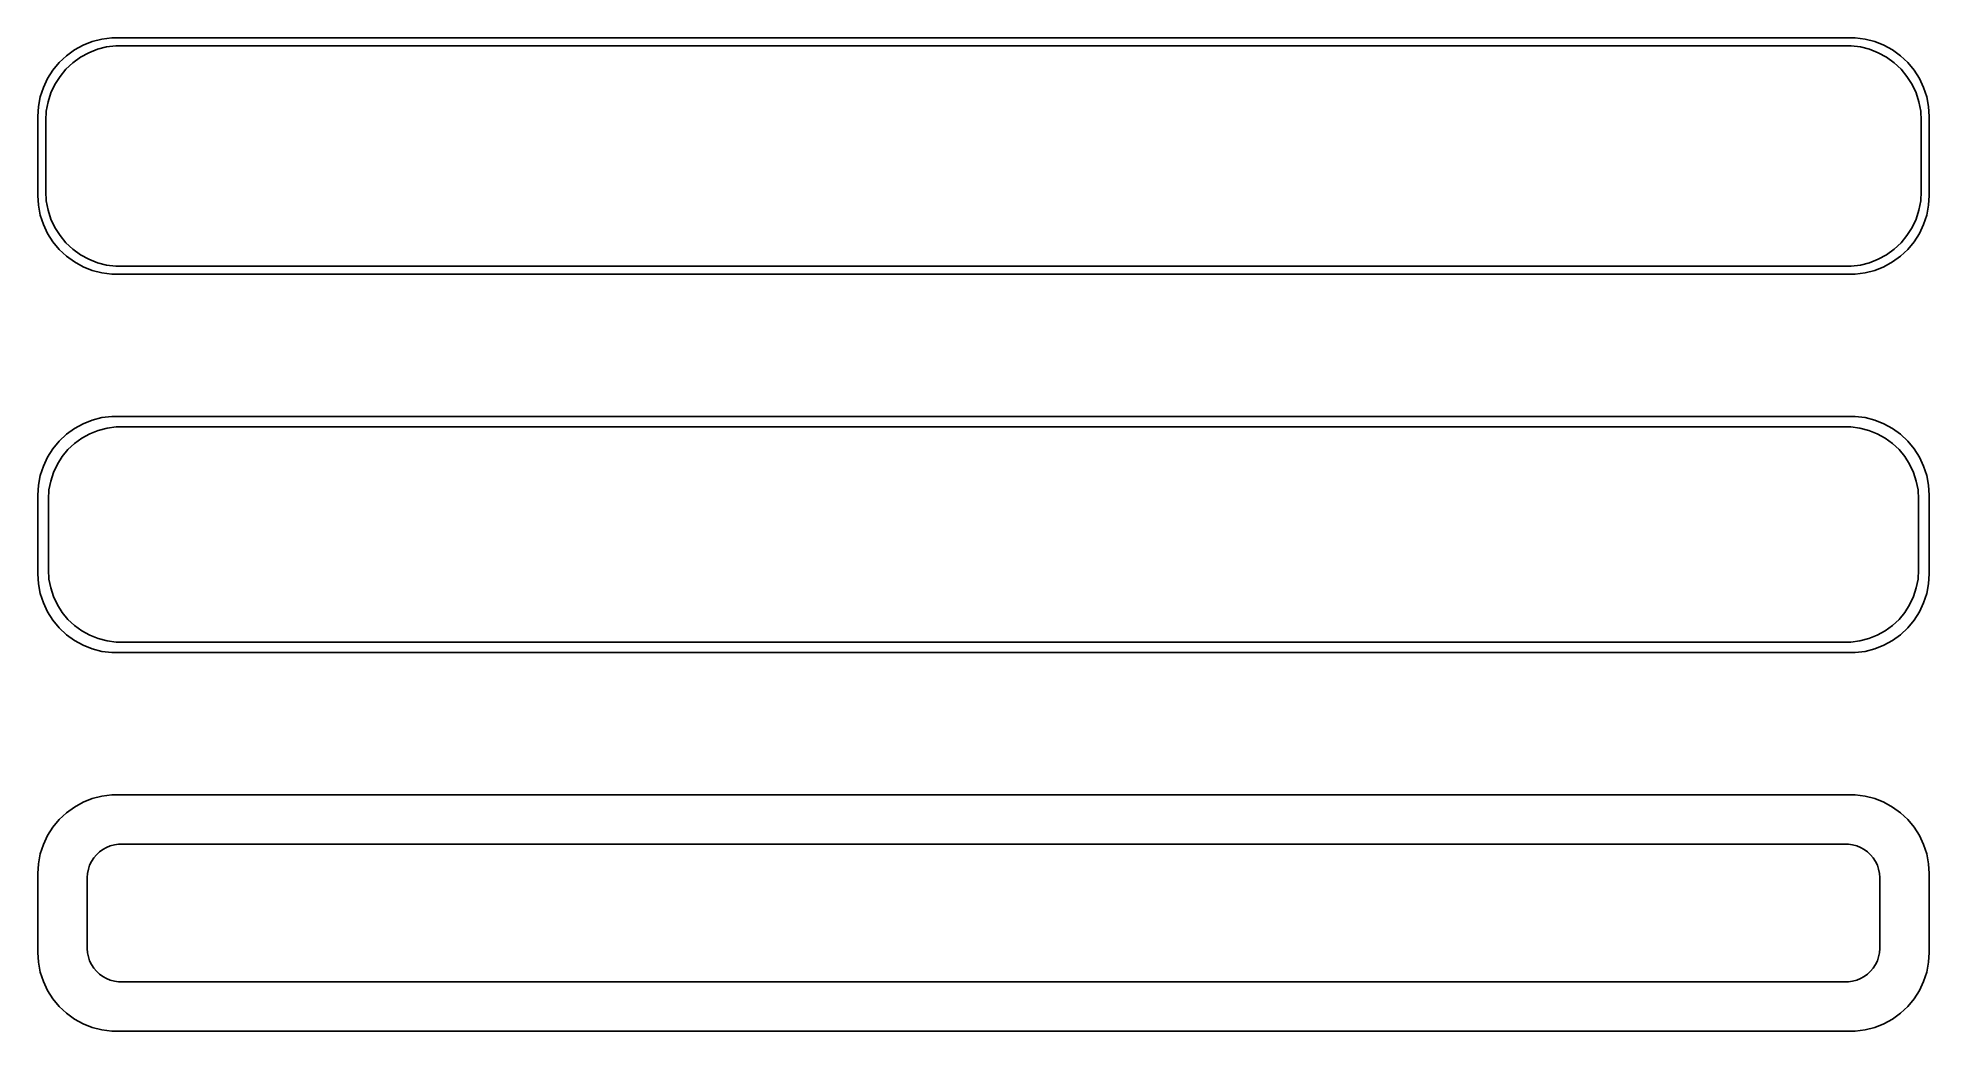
# Model space of a CAD drawing. Header units: metres. Extents: x -60 to 60, y 65 to 127.
import ezdxf

# ---------------------------------------------------------------- set-up
doc = ezdxf.new("R2010")
doc.units = ezdxf.units.M

msp = doc.modelspace()

# ---------------------------------------------------------------- linework, layer by layer
for p, q in [((-56.5451, 127.255), (-57.1289, 127.024)), ((-55.9369, 127.411), (-56.5451, 127.255)), ((-55.3139, 127.49), (-55.9369, 127.411)), ((55.3139, 127.49), (-55.3139, 127.49)), ((55.9369, 127.411), (55.3139, 127.49)), ((56.5451, 127.255), (55.9369, 127.411)), ((57.1289, 127.024), (56.5451, 127.255)), ((-58.1871, 126.353), (-58.6448, 125.923)), ((-57.6791, 126.722), (-58.1871, 126.353)), ((-57.7778, 125.91), (-57.2952, 126.261)), ((-57.1289, 127.024), (-57.6791, 126.722)), ((-57.2952, 126.261), (-56.7724, 126.548)), ((-56.7724, 126.548), (-56.2178, 126.768)), ((-56.2178, 126.768), (-55.6401, 126.916)), ((-55.6401, 126.916), (-55.0482, 126.991)), ((-55.0482, 126.991), (55.0482, 126.991)), ((55.0482, 126.991), (55.6401, 126.916)), ((55.6401, 126.916), (56.2178, 126.768)), ((56.2178, 126.768), (56.7724, 126.548)), ((56.7724, 126.548), (57.2952, 126.261)), ((57.6791, 126.722), (57.1289, 127.024)), ((57.2952, 126.261), (57.7778, 125.91)), ((58.1871, 126.353), (57.6791, 126.722)), ((58.6448, 125.923), (58.1871, 126.353)), ((-59.3815, 124.909), (-59.6489, 124.341)), ((-59.0451, 125.439), (-59.3815, 124.909)), ((-58.6448, 125.923), (-59.0451, 125.439)), ((-58.9124, 124.538), (-58.5928, 125.042)), ((-58.5928, 125.042), (-58.2126, 125.502)), ((-58.2126, 125.502), (-57.7778, 125.91)), ((57.7778, 125.91), (58.2126, 125.502)), ((58.2126, 125.502), (58.5928, 125.042)), ((58.5928, 125.042), (58.9124, 124.538)), ((59.0451, 125.439), (58.6448, 125.923)), ((59.3815, 124.909), (59.0451, 125.439)), ((59.6489, 124.341), (59.3815, 124.909)), ((-59.8429, 123.743), (-59.9606, 123.127)), ((-59.6489, 124.341), (-59.8429, 123.743)), ((-59.3508, 123.431), (-59.1664, 123.999)), ((-59.1664, 123.999), (-58.9124, 124.538)), ((58.9124, 124.538), (59.1664, 123.999)), ((59.1664, 123.999), (59.3508, 123.431)), ((59.8429, 123.743), (59.6489, 124.341)), ((59.9606, 123.127), (59.8429, 123.743)), ((-59.9606, 123.127), (-60, 122.5)), ((-60, 122.5), (-60, 117.5)), ((-59.5, 122.25), (-59.4625, 122.845)), ((-59.4625, 122.845), (-59.3508, 123.431)), ((59.3508, 123.431), (59.4625, 122.845)), ((59.4625, 122.845), (59.5, 122.25)), ((60, 122.5), (59.9606, 123.127)), ((60, 117.5), (60, 122.5)), ((-59.5, 117.75), (-59.5, 122.25)), ((59.5, 122.25), (59.5, 117.75)), ((-59.4625, 117.155), (-59.5, 117.75)), ((59.5, 117.75), (59.4625, 117.155)), ((-60, 117.5), (-59.9606, 116.873)), ((-59.9606, 116.873), (-59.8429, 116.257)), ((-59.3508, 116.569), (-59.4625, 117.155)), ((-59.1664, 116.001), (-59.3508, 116.569)), ((59.3508, 116.569), (59.1664, 116.001)), ((59.4625, 117.155), (59.3508, 116.569)), ((59.8429, 116.257), (59.9606, 116.873)), ((59.9606, 116.873), (60, 117.5)), ((-59.8429, 116.257), (-59.6489, 115.659)), ((-59.6489, 115.659), (-59.3815, 115.091)), ((-58.9124, 115.462), (-59.1664, 116.001)), ((-58.5928, 114.958), (-58.9124, 115.462)), ((58.9124, 115.462), (58.5928, 114.958)), ((59.1664, 116.001), (58.9124, 115.462)), ((59.3815, 115.091), (59.6489, 115.659)), ((59.6489, 115.659), (59.8429, 116.257)), ((-59.3815, 115.091), (-59.0451, 114.561)), ((-59.0451, 114.561), (-58.6448, 114.077)), ((-58.6448, 114.077), (-58.1871, 113.647)), ((-58.2126, 114.498), (-58.5928, 114.958)), ((-57.7778, 114.09), (-58.2126, 114.498)), ((-57.2952, 113.739), (-57.7778, 114.09)), ((57.7778, 114.09), (57.2952, 113.739)), ((58.2126, 114.498), (57.7778, 114.09)), ((58.1871, 113.647), (58.6448, 114.077)), ((58.5928, 114.958), (58.2126, 114.498)), ((58.6448, 114.077), (59.0451, 114.561)), ((59.0451, 114.561), (59.3815, 115.091)), ((-58.1871, 113.647), (-57.6791, 113.278)), ((-57.6791, 113.278), (-57.1289, 112.976)), ((-56.7724, 113.452), (-57.2952, 113.739)), ((-57.1289, 112.976), (-56.5451, 112.745)), ((-56.2178, 113.232), (-56.7724, 113.452)), ((-55.6401, 113.084), (-56.2178, 113.232)), ((-55.0482, 113.009), (-55.6401, 113.084)), ((55.0482, 113.009), (-55.0482, 113.009)), ((55.6401, 113.084), (55.0482, 113.009)), ((56.2178, 113.232), (55.6401, 113.084)), ((56.7724, 113.452), (56.2178, 113.232)), ((56.5451, 112.745), (57.1289, 112.976)), ((57.2952, 113.739), (56.7724, 113.452)), ((57.1289, 112.976), (57.6791, 113.278)), ((57.6791, 113.278), (58.1871, 113.647)), ((-56.5451, 112.745), (-55.9369, 112.589)), ((-55.9369, 112.589), (-55.3139, 112.51)), ((-55.3139, 112.51), (55.3139, 112.51)), ((55.3139, 112.51), (55.9369, 112.589)), ((55.9369, 112.589), (56.5451, 112.745)), ((-56.5451, 103.255), (-57.1289, 103.024)), ((-55.9369, 103.411), (-56.5451, 103.255)), ((-55.3139, 103.49), (-55.9369, 103.411)), ((55.3139, 103.49), (-55.3139, 103.49)), ((55.9369, 103.411), (55.3139, 103.49)), ((56.5451, 103.255), (55.9369, 103.411)), ((57.1289, 103.024), (56.5451, 103.255)), ((-58.1871, 102.353), (-58.6448, 101.923)), ((-57.6791, 102.722), (-58.1871, 102.353)), ((-57.1289, 103.024), (-57.6791, 102.722)), ((-57.6684, 101.778), (-57.2032, 102.116)), ((-57.2032, 102.116), (-56.6994, 102.393)), ((-56.6994, 102.393), (-56.1648, 102.604)), ((-56.1648, 102.604), (-55.6079, 102.747)), ((-55.6079, 102.747), (-55.0375, 102.819)), ((-55.0375, 102.819), (55.0375, 102.819)), ((55.0375, 102.819), (55.6079, 102.747)), ((55.6079, 102.747), (56.1648, 102.604)), ((56.1648, 102.604), (56.6994, 102.393)), ((56.6994, 102.393), (57.2032, 102.116)), ((57.6791, 102.722), (57.1289, 103.024)), ((57.2032, 102.116), (57.6684, 101.778)), ((58.1871, 102.353), (57.6791, 102.722)), ((58.6448, 101.923), (58.1871, 102.353)), ((-59.3815, 100.909), (-59.6489, 100.341)), ((-59.0451, 101.439), (-59.3815, 100.909)), ((-58.6448, 101.923), (-59.0451, 101.439)), ((-58.7621, 100.456), (-58.454, 100.941)), ((-58.454, 100.941), (-58.0875, 101.384)), ((-58.0875, 101.384), (-57.6684, 101.778)), ((57.6684, 101.778), (58.0875, 101.384)), ((58.0875, 101.384), (58.454, 100.941)), ((58.454, 100.941), (58.7621, 100.456)), ((59.0451, 101.439), (58.6448, 101.923)), ((59.3815, 100.909), (59.0451, 101.439)), ((59.6489, 100.341), (59.3815, 100.909)), ((-59.8429, 99.7434), (-59.9606, 99.1267)), ((-59.6489, 100.341), (-59.8429, 99.7434)), ((-59.1846, 99.3886), (-59.0069, 99.9354)), ((-59.0069, 99.9354), (-58.7621, 100.456)), ((58.7621, 100.456), (59.0069, 99.9354)), ((59.0069, 99.9354), (59.1846, 99.3886)), ((59.8429, 99.7434), (59.6489, 100.341)), ((59.9606, 99.1267), (59.8429, 99.7434)), ((-59.9606, 99.1267), (-60, 98.5)), ((-60, 98.5), (-60, 93.5)), ((-59.3284, 98.25), (-59.2923, 98.8238)), ((-59.2923, 98.8238), (-59.1846, 99.3886)), ((59.1846, 99.3886), (59.2923, 98.8238)), ((59.2923, 98.8238), (59.3284, 98.25)), ((60, 98.5), (59.9606, 99.1267)), ((60, 93.5), (60, 98.5)), ((-59.3284, 93.75), (-59.3284, 98.25)), ((59.3284, 98.25), (59.3284, 93.75)), ((-59.2923, 93.1762), (-59.3284, 93.75)), ((59.3284, 93.75), (59.2923, 93.1762)), ((-60, 93.5), (-59.9606, 92.8733)), ((-59.9606, 92.8733), (-59.8429, 92.2566)), ((-59.1846, 92.6114), (-59.2923, 93.1762)), ((-59.0069, 92.0646), (-59.1846, 92.6114)), ((59.1846, 92.6114), (59.0069, 92.0646)), ((59.2923, 93.1762), (59.1846, 92.6114)), ((59.8429, 92.2566), (59.9606, 92.8733)), ((59.9606, 92.8733), (60, 93.5)), ((-59.8429, 92.2566), (-59.6489, 91.6594)), ((-59.6489, 91.6594), (-59.3815, 91.0912)), ((-58.7621, 91.5443), (-59.0069, 92.0646)), ((-58.454, 91.0589), (-58.7621, 91.5443)), ((58.7621, 91.5443), (58.454, 91.0589)), ((59.0069, 92.0646), (58.7621, 91.5443)), ((59.3815, 91.0912), (59.6489, 91.6594)), ((59.6489, 91.6594), (59.8429, 92.2566)), ((-59.3815, 91.0912), (-59.0451, 90.5611)), ((-59.0451, 90.5611), (-58.6448, 90.0773)), ((-58.6448, 90.0773), (-58.1871, 89.6474)), ((-58.0875, 90.6158), (-58.454, 91.0589)), ((-57.6684, 90.2223), (-58.0875, 90.6158)), ((-57.2032, 89.8843), (-57.6684, 90.2223)), ((57.6684, 90.2223), (57.2032, 89.8843)), ((58.0875, 90.6158), (57.6684, 90.2223)), ((58.454, 91.0589), (58.0875, 90.6158)), ((58.1871, 89.6474), (58.6448, 90.0773)), ((58.6448, 90.0773), (59.0451, 90.5611)), ((59.0451, 90.5611), (59.3815, 91.0912)), ((-58.1871, 89.6474), (-57.6791, 89.2784)), ((-57.6791, 89.2784), (-57.1289, 88.9759)), ((-56.6994, 89.6073), (-57.2032, 89.8843)), ((-57.1289, 88.9759), (-56.5451, 88.7447)), ((-56.1648, 89.3956), (-56.6994, 89.6073)), ((-55.6079, 89.2527), (-56.1648, 89.3956)), ((-55.0375, 89.1806), (-55.6079, 89.2527)), ((55.0375, 89.1806), (-55.0375, 89.1806)), ((55.6079, 89.2527), (55.0375, 89.1806)), ((56.1648, 89.3956), (55.6079, 89.2527)), ((56.6994, 89.6073), (56.1648, 89.3956)), ((56.5451, 88.7447), (57.1289, 88.9759)), ((57.2032, 89.8843), (56.6994, 89.6073)), ((57.1289, 88.9759), (57.6791, 89.2784)), ((57.6791, 89.2784), (58.1871, 89.6474)), ((-56.5451, 88.7447), (-55.9369, 88.5886)), ((-55.9369, 88.5886), (-55.3139, 88.5099)), ((-55.3139, 88.5099), (55.3139, 88.5099)), ((55.3139, 88.5099), (55.9369, 88.5886)), ((55.9369, 88.5886), (56.5451, 88.7447)), ((-56.5451, 79.2553), (-57.1289, 79.0241)), ((-55.9369, 79.4114), (-56.5451, 79.2553)), ((-55.3139, 79.4901), (-55.9369, 79.4114)), ((55.3139, 79.4901), (-55.3139, 79.4901)), ((55.9369, 79.4114), (55.3139, 79.4901)), ((56.5451, 79.2553), (55.9369, 79.4114)), ((57.1289, 79.0241), (56.5451, 79.2553)), ((-58.1871, 78.3526), (-58.6448, 77.9227)), ((-57.6791, 78.7216), (-58.1871, 78.3526)), ((-57.1289, 79.0241), (-57.6791, 78.7216)), ((57.6791, 78.7216), (57.1289, 79.0241)), ((58.1871, 78.3526), (57.6791, 78.7216)), ((58.6448, 77.9227), (58.1871, 78.3526)), ((-59.3815, 76.9088), (-59.6489, 76.3406)), ((-59.0451, 77.4389), (-59.3815, 76.9088)), ((-58.6448, 77.9227), (-59.0451, 77.4389)), ((59.0451, 77.4389), (58.6448, 77.9227)), ((59.3815, 76.9088), (59.0451, 77.4389)), ((59.6489, 76.3406), (59.3815, 76.9088)), ((-59.8429, 75.7434), (-59.9606, 75.1267)), ((-59.6489, 76.3406), (-59.8429, 75.7434)), ((-56.4567, 75.49), (-56.2879, 75.6941)), ((-56.2879, 75.6941), (-56.0947, 75.8755)), ((-56.0947, 75.8755), (-55.8804, 76.0312)), ((-55.8804, 76.0312), (-55.6482, 76.1588)), ((-55.6482, 76.1588), (-55.4019, 76.2564)), ((-55.4019, 76.2564), (-55.1453, 76.3223)), ((-55.1453, 76.3223), (-54.8825, 76.3555)), ((-54.8825, 76.3555), (54.8825, 76.3555)), ((54.8825, 76.3555), (55.1453, 76.3223)), ((55.1453, 76.3223), (55.4019, 76.2564)), ((55.4019, 76.2564), (55.6482, 76.1588)), ((55.6482, 76.1588), (55.8804, 76.0312)), ((55.8804, 76.0312), (56.0947, 75.8755)), ((56.0947, 75.8755), (56.2879, 75.6941)), ((56.2879, 75.6941), (56.4567, 75.49)), ((59.8429, 75.7434), (59.6489, 76.3406)), ((59.9606, 75.1267), (59.8429, 75.7434)), ((-59.9606, 75.1267), (-60, 74.5)), ((-60, 74.5), (-60, 69.5)), ((-56.8596, 74.25), (-56.843, 74.5144)), ((-56.843, 74.5144), (-56.7934, 74.7746)), ((-56.7934, 74.7746), (-56.7115, 75.0266)), ((-56.7115, 75.0266), (-56.5987, 75.2663)), ((-56.5987, 75.2663), (-56.4567, 75.49)), ((56.4567, 75.49), (56.5987, 75.2663)), ((56.5987, 75.2663), (56.7115, 75.0266)), ((56.7115, 75.0266), (56.7934, 74.7746)), ((56.7934, 74.7746), (56.843, 74.5144)), ((56.843, 74.5144), (56.8596, 74.25)), ((60, 74.5), (59.9606, 75.1267)), ((60, 69.5), (60, 74.5)), ((-56.8596, 69.75), (-56.8596, 74.25)), ((56.8596, 74.25), (56.8596, 69.75)), ((-56.843, 69.4856), (-56.8596, 69.75)), ((56.8596, 69.75), (56.843, 69.4856)), ((-60, 69.5), (-59.9606, 68.8733)), ((-59.9606, 68.8733), (-59.8429, 68.2566)), ((-56.7934, 69.2254), (-56.843, 69.4856)), ((-56.7115, 68.9734), (-56.7934, 69.2254)), ((-56.5987, 68.7337), (-56.7115, 68.9734)), ((-56.4567, 68.51), (-56.5987, 68.7337)), ((-56.2879, 68.3059), (-56.4567, 68.51)), ((56.4567, 68.51), (56.2879, 68.3059)), ((56.5987, 68.7337), (56.4567, 68.51)), ((56.7115, 68.9734), (56.5987, 68.7337)), ((56.7934, 69.2254), (56.7115, 68.9734)), ((56.843, 69.4856), (56.7934, 69.2254)), ((59.8429, 68.2566), (59.9606, 68.8733)), ((59.9606, 68.8733), (60, 69.5)), ((-59.8429, 68.2566), (-59.6489, 67.6594)), ((-59.6489, 67.6594), (-59.3815, 67.0912)), ((-56.0947, 68.1245), (-56.2879, 68.3059)), ((-55.8804, 67.9688), (-56.0947, 68.1245)), ((-55.6482, 67.8412), (-55.8804, 67.9688)), ((-55.4019, 67.7436), (-55.6482, 67.8412)), ((-55.1453, 67.6777), (-55.4019, 67.7436)), ((-54.8825, 67.6445), (-55.1453, 67.6777)), ((54.8825, 67.6445), (-54.8825, 67.6445)), ((55.1453, 67.6777), (54.8825, 67.6445)), ((55.4019, 67.7436), (55.1453, 67.6777)), ((55.6482, 67.8412), (55.4019, 67.7436)), ((55.8804, 67.9688), (55.6482, 67.8412)), ((56.0947, 68.1245), (55.8804, 67.9688)), ((56.2879, 68.3059), (56.0947, 68.1245)), ((59.3815, 67.0912), (59.6489, 67.6594)), ((59.6489, 67.6594), (59.8429, 68.2566)), ((-59.3815, 67.0912), (-59.0451, 66.5611)), ((-59.0451, 66.5611), (-58.6448, 66.0773)), ((-58.6448, 66.0773), (-58.1871, 65.6474)), ((58.1871, 65.6474), (58.6448, 66.0773)), ((58.6448, 66.0773), (59.0451, 66.5611)), ((59.0451, 66.5611), (59.3815, 67.0912)), ((-58.1871, 65.6474), (-57.6791, 65.2784)), ((-57.6791, 65.2784), (-57.1289, 64.9759)), ((-57.1289, 64.9759), (-56.5451, 64.7447)), ((56.5451, 64.7447), (57.1289, 64.9759)), ((57.1289, 64.9759), (57.6791, 65.2784)), ((57.6791, 65.2784), (58.1871, 65.6474)), ((-56.5451, 64.7447), (-55.9369, 64.5886)), ((-55.9369, 64.5886), (-55.3139, 64.5099)), ((-55.3139, 64.5099), (55.3139, 64.5099)), ((55.3139, 64.5099), (55.9369, 64.5886)), ((55.9369, 64.5886), (56.5451, 64.7447))]:
    msp.add_line(p, q)

doc.saveas('drawing.dxf')
